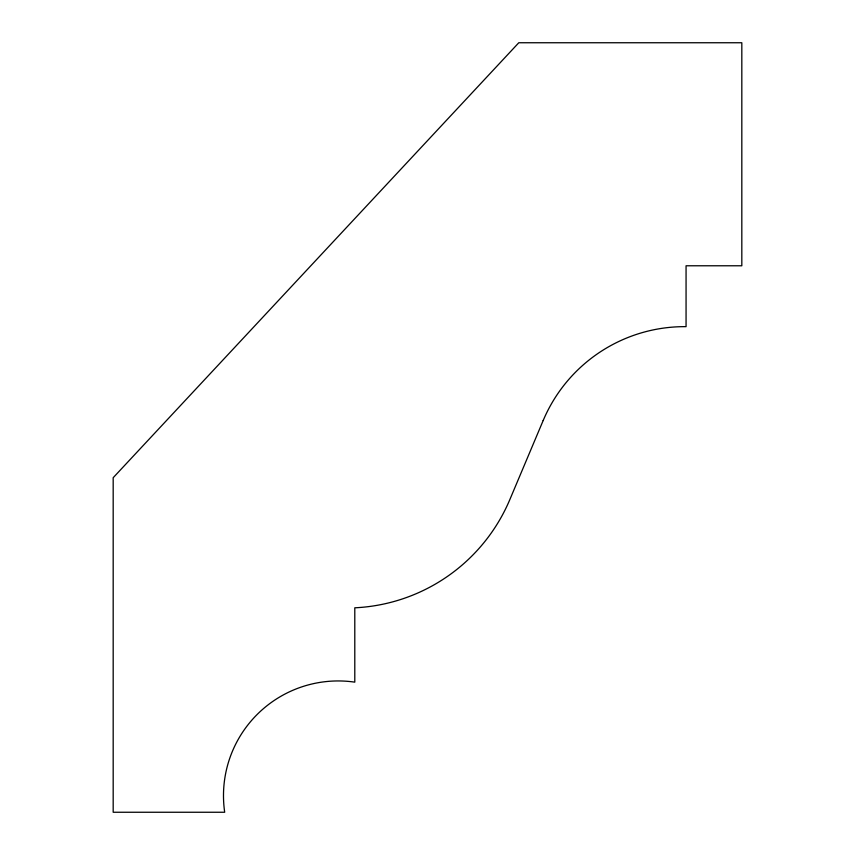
<?xml version="1.0" encoding="UTF-8"?>
<svg xmlns="http://www.w3.org/2000/svg" width="855" height="855" viewBox="0 0 855 855"><rect width="100%" height="100%" fill="white"/><g stroke="black" fill="none" stroke-linecap="round" stroke-linejoin="round"><path stroke-width="1.28" d="M543.171 420.532L509.869 499.523A177.413 177.413 0 0 1 354.793 607.809L354.793 682.151A114.709 114.709 0 0 0 224.694 812.25L113.181 812.25L113.181 477.71L518.793 42.75L741.819 42.75L741.819 265.777L686.063 265.777L686.063 326.653A153.537 153.537 0 0 0 543.171 420.532"/></g></svg>
